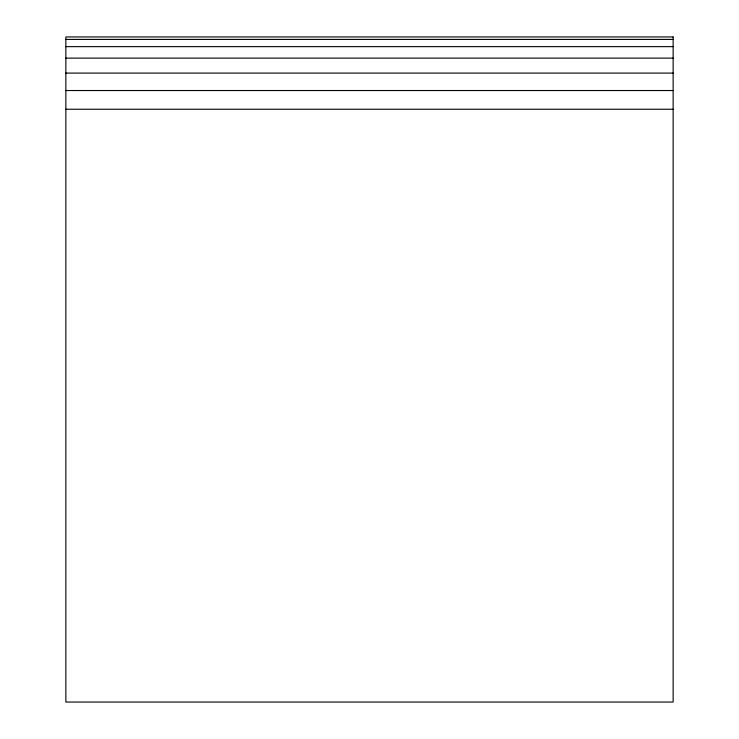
<?xml version="1.0" encoding="UTF-8"?>
<svg xmlns="http://www.w3.org/2000/svg" width="739" height="739" viewBox="0 0 739 739"><rect width="100%" height="100%" fill="white"/><g stroke="black" fill="none" stroke-linecap="round" stroke-linejoin="round"><path stroke-width="1.11" d="M65.863 39.416L673.137 39.416M65.863 46.64L673.137 46.64M65.863 58.122L673.137 58.122M65.863 73.096L673.137 73.096M65.863 90.537L673.137 90.537M65.863 109.243L673.137 109.243M673.137 36.95L65.863 36.95L65.863 702.05L673.137 702.05L673.137 36.95"/></g></svg>
